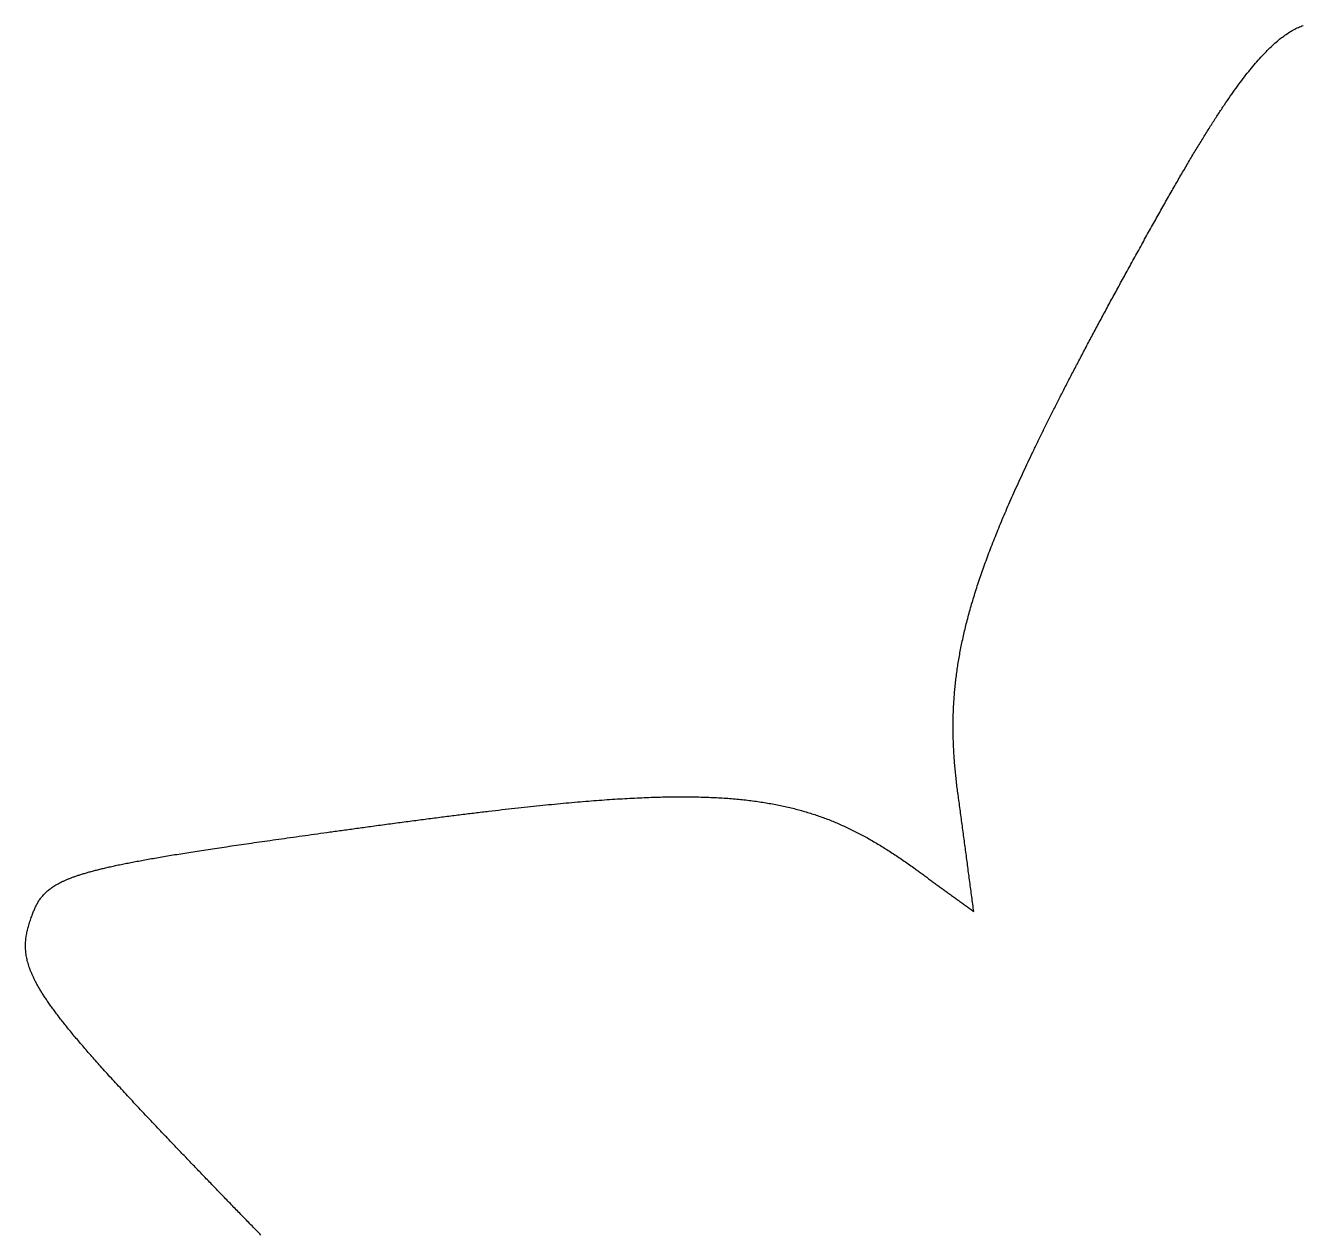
# Model space of a CAD drawing. Extents: x 0.2 to 49.2, y 0.2 to 47.2.
# Drawn here: x 0.2 to 24.72, y 23.95 to 47.12 of the extents above; entities that cross this region are included whole.
import ezdxf

# ---------------------------------------------------------------- set-up
doc = ezdxf.new("R2010")
doc.units = 0
doc.layers.add('Layer_1', color=7, linetype='CONTINUOUS')

msp = doc.modelspace()

# ---------------------------------------------------------------- linework, layer by layer
at = {"layer": 'Layer_1', "color": 7}
msp.add_lwpolyline([(17.300499, 30.909474), (17.318259, 30.896574), (17.336019, 30.883674), (17.353779, 30.870774), (17.371539, 30.857874), (17.389299, 30.844974), (17.407059, 30.832074), (17.424819, 30.819174), (17.442579, 30.806274), (17.460339, 30.793374), (17.478099, 30.780474), (17.495859, 30.767574), (17.513619, 30.754674), (17.531379, 30.741774), (17.549139, 30.728874), (17.566899, 30.715974), (17.584659, 30.703074), (17.602419, 30.690174), (17.620179, 30.677274), (17.637939, 30.664374), (17.655699, 30.651474), (17.673459, 30.638574), (17.691219, 30.625674), (17.708979, 30.612774), (17.726739, 30.599874), (17.744499, 30.586974), (17.762259, 30.574074), (17.780019, 30.561174), (17.797779, 30.548274), (17.815539, 30.535374), (17.833299, 30.522474), (17.851059, 30.509574), (17.868819, 30.496674), (17.886579, 30.483774), (17.904339, 30.470874), (17.922099, 30.457974), (17.939859, 30.445074), (17.957619, 30.432174), (17.975379, 30.419274), (17.993139, 30.406374), (18.010899, 30.393474), (18.028659, 30.380574), (18.046419, 30.367674), (18.064179, 30.354774), (18.081939, 30.341874), (18.099699, 30.328974), (18.117459, 30.316074), (18.135219, 30.303174), (18.152979, 30.290274), (18.170739, 30.277374), (18.188499, 30.264474), (18.206259, 30.251574), (18.224019, 30.238674), (18.241779, 30.225774), (18.259539, 30.212874), (18.277299, 30.199974), (18.295059, 30.187074), (18.312819, 30.174174), (18.330579, 30.161274), (18.348339, 30.148374), (18.366099, 30.135474), (18.383859, 30.122574), (18.401619, 30.109674), (18.419379, 30.096774), (18.437139, 30.083874), (18.432339, 30.119574), (18.427539, 30.155274), (18.422739, 30.190974), (18.417939, 30.226674), (18.413139, 30.262374), (18.408339, 30.298074), (18.403539, 30.333774), (18.398739, 30.369474), (18.393939, 30.405174), (18.389139, 30.440874), (18.384339, 30.476574), (18.379539, 30.512274), (18.374739, 30.547974), (18.369939, 30.583674), (18.365139, 30.619374), (18.360339, 30.655074), (18.355539, 30.690774), (18.350739, 30.726474), (18.345939, 30.762174), (18.341139, 30.797874), (18.336339, 30.833574), (18.331539, 30.869274), (18.326739, 30.904974), (18.321939, 30.940674), (18.317139, 30.976374), (18.312339, 31.012074), (18.307539, 31.047774), (18.302739, 31.083474), (18.297939, 31.119174), (18.293139, 31.154874), (18.288339, 31.190574), (18.283539, 31.226274), (18.278739, 31.261974), (18.273939, 31.297674), (18.269139, 31.333374), (18.264339, 31.369074), (18.259539, 31.404774), (18.254739, 31.440474), (18.249939, 31.476174), (18.245139, 31.511874), (18.240339, 31.547574), (18.235539, 31.583274), (18.230739, 31.618974), (18.225939, 31.654674), (18.221139, 31.690374), (18.216339, 31.726074), (18.211539, 31.761774), (18.206739, 31.797474), (18.201939, 31.833174), (18.197139, 31.868874), (18.192339, 31.904574), (18.187539, 31.940274), (18.182739, 31.975974), (18.177939, 32.011674), (18.173139, 32.047374), (18.168339, 32.083074), (18.163539, 32.118774), (18.158739, 32.154474), (18.153939, 32.190174), (18.149139, 32.225874), (18.144339, 32.261574), (18.139539, 32.297274), (18.134739, 32.332974), (18.129939, 32.368674)], dxfattribs=at)
for points in [[(24.584596, 47.034214), (24.615686, 47.051214), (24.646636, 47.066714), (24.677466, 47.080614)], [(24.677466, 47.080614), (24.708296, 47.094514), (24.739006, 47.106914), (24.769626, 47.117614)], [(24.203526, 46.755814), (24.236066, 46.785214), (24.268376, 46.813014), (24.300486, 46.839314)], [(24.300486, 46.839314), (24.332596, 46.865614), (24.364506, 46.890314), (24.396236, 46.913514)], [(24.396236, 46.913514), (24.427966, 46.936714), (24.459516, 46.958314), (24.490896, 46.978514)], [(24.490896, 46.978514), (24.522286, 46.998614), (24.553516, 47.017214), (24.584596, 47.034214)], [(24.005466, 46.561234), (24.038976, 46.596734), (24.072226, 46.630634), (24.105226, 46.663114)], [(24.105226, 46.663114), (24.138226, 46.695514), (24.170986, 46.726414), (24.203526, 46.755814)], [(23.801051, 46.329964), (23.835701, 46.371564), (23.870051, 46.411664), (23.904116, 46.450184)], [(23.904116, 46.450184), (23.938176, 46.488684), (23.971956, 46.525784), (24.005466, 46.561234)], [(23.589278, 46.062134), (23.625248, 46.109834), (23.660858, 46.155934), (23.696147, 46.200614)], [(23.696147, 46.200614), (23.731437, 46.245214), (23.766397, 46.288414), (23.801051, 46.329964)], [(23.369142, 45.757914), (23.406582, 45.811614), (23.443632, 45.863864), (23.480318, 45.914564)], [(23.480318, 45.914564), (23.516998, 45.965264), (23.553318, 46.014464), (23.589278, 46.062134)], [(23.255623, 45.592204), (23.293863, 45.648904), (23.331703, 45.704184), (23.369142, 45.757914)], [(23.021058, 45.233684), (23.061028, 45.296484), (23.100548, 45.357704), (23.139637, 45.417454)], [(23.139637, 45.417454), (23.178727, 45.477154), (23.217377, 45.535454), (23.255623, 45.592204)], [(22.899761, 45.040924), (22.940661, 45.106624), (22.981091, 45.170934), (23.021058, 45.233684)], [(22.775619, 44.839174), (22.817489, 44.907874), (22.858859, 44.975164), (22.899761, 45.040924)], [(22.518299, 44.408844), (22.562229, 44.483544), (22.605629, 44.556754), (22.648507, 44.628474)], [(22.648507, 44.628474), (22.691387, 44.700174), (22.733747, 44.770434), (22.775619, 44.839174)], [(22.384871, 44.180284), (22.429901, 44.257984), (22.474371, 44.334144), (22.518299, 44.408844)], [(22.248097, 43.942834), (22.294257, 44.023434), (22.339847, 44.102614), (22.384871, 44.180284)], [(22.10785, 43.696504), (22.15519, 43.780104), (22.20193, 43.862204), (22.248097, 43.942834)], [(21.964005, 43.441324), (22.012565, 43.527824), (22.060505, 43.612914), (22.10785, 43.696504)], [(21.816438, 43.177304), (21.866258, 43.266804), (21.915448, 43.354784), (21.964005, 43.441324)], [(21.665021, 42.904464), (21.716151, 42.996864), (21.766614, 43.087824), (21.816438, 43.177304)], [(21.514425, 42.631704), (21.563995, 42.721704), (21.614185, 42.812584), (21.665021, 42.904464)], [(21.367609, 42.364614), (21.415919, 42.452714), (21.464859, 42.541734), (21.514425, 42.631704)], [(21.224538, 42.103104), (21.271608, 42.189404), (21.319298, 42.276524), (21.367609, 42.364614)], [(21.085176, 41.847044), (21.131016, 41.931544), (21.177466, 42.016844), (21.224538, 42.103104)], [(20.949484, 41.596344), (20.994104, 41.679044), (21.039334, 41.762594), (21.085176, 41.847044)], [(20.817428, 41.350884), (20.860848, 41.431884), (20.904858, 41.513664), (20.949484, 41.596344)], [(20.688971, 41.110564), (20.731191, 41.189864), (20.774011, 41.269934), (20.817428, 41.350884)], [(20.564076, 40.875264), (20.605116, 40.952864), (20.646746, 41.031304), (20.688971, 41.110564)], [(20.442706, 40.644884), (20.482576, 40.720884), (20.523036, 40.797664), (20.564076, 40.875264)], [(20.324826, 40.419314), (20.363546, 40.493714), (20.402836, 40.568904), (20.442706, 40.644884)], [(20.210399, 40.198444), (20.247969, 40.271344), (20.286109, 40.344914), (20.324826, 40.419314)], [(19.991756, 39.770374), (20.027076, 39.840274), (20.062946, 39.910834), (20.099387, 39.982174)], [(20.099387, 39.982174), (20.135827, 40.053474), (20.172827, 40.125594), (20.210399, 40.198444)], [(19.887468, 39.562954), (19.921678, 39.631354), (19.956438, 39.700514), (19.991756, 39.770374)], [(19.786487, 39.359804), (19.819597, 39.426804), (19.853257, 39.494534), (19.887468, 39.562954)], [(19.688777, 39.160804), (19.720807, 39.226504), (19.753377, 39.292784), (19.786487, 39.359804)], [(19.594297, 38.965854), (19.625257, 39.030154), (19.656747, 39.095154), (19.688777, 39.160804)], [(19.414897, 38.587664), (19.443747, 38.649464), (19.473117, 38.711824), (19.503017, 38.774844)], [(19.503017, 38.774844), (19.532917, 38.837844), (19.563337, 38.901534), (19.594297, 38.965854)], [(19.329907, 38.404214), (19.357727, 38.464714), (19.386047, 38.525904), (19.414897, 38.587664)], [(19.247997, 38.224374), (19.274787, 38.283774), (19.302087, 38.343674), (19.329907, 38.404214)], [(19.093307, 37.875094), (19.118087, 37.932194), (19.143367, 37.989834), (19.169147, 38.048034)], [(19.169147, 38.048034), (19.194927, 38.106234), (19.221207, 38.165014), (19.247997, 38.224374)], [(19.020447, 37.705444), (19.044237, 37.761444), (19.068527, 37.818004), (19.093307, 37.875094)], [(18.883517, 37.375574), (18.905377, 37.429574), (18.927707, 37.484004), (18.950527, 37.538974)], [(18.950527, 37.538974), (18.973347, 37.593974), (18.996647, 37.649434), (19.020447, 37.705444)], [(18.819377, 37.215144), (18.840287, 37.268144), (18.861667, 37.321614), (18.883517, 37.375574)], [(18.699557, 36.902714), (18.718597, 36.953914), (18.738097, 37.005494), (18.758067, 37.057554)], [(18.758067, 37.057554), (18.778037, 37.109654), (18.798467, 37.162144), (18.819377, 37.215144)], [(18.643807, 36.750514), (18.661937, 36.800814), (18.680517, 36.851554), (18.699557, 36.902714)], [(18.540437, 36.453584), (18.556777, 36.502284), (18.573557, 36.551384), (18.590777, 36.600844)], [(18.590777, 36.600844), (18.608007, 36.650344), (18.625677, 36.700244), (18.643807, 36.750514)], [(18.447667, 36.165894), (18.462257, 36.213094), (18.477287, 36.260694), (18.492747, 36.308644)], [(18.492747, 36.308644), (18.508207, 36.356544), (18.524107, 36.404844), (18.540437, 36.453584)], [(18.405167, 36.025254), (18.418907, 36.071754), (18.433077, 36.118654), (18.447667, 36.165894)], [(18.327747, 35.749794), (18.339817, 35.795094), (18.352297, 35.840694), (18.365207, 35.886584)], [(18.365207, 35.886584), (18.378107, 35.932484), (18.391427, 35.978684), (18.405167, 36.025254)], [(18.260197, 35.481414), (18.270647, 35.525614), (18.281497, 35.570014), (18.292757, 35.614774)], [(18.292757, 35.614774), (18.304017, 35.659474), (18.315677, 35.704474), (18.327747, 35.749794)], [(18.202237, 35.219224), (18.211137, 35.262424), (18.220377, 35.305924), (18.230037, 35.349594)], [(18.230037, 35.349594), (18.239737, 35.393294), (18.249747, 35.437194), (18.260197, 35.481414)], [(18.153567, 34.962374), (18.160967, 35.004774), (18.168647, 35.047374), (18.176757, 35.090184)], [(18.176757, 35.090184), (18.184857, 35.132984), (18.193357, 35.175984), (18.202237, 35.219224)], [(18.113897, 34.709984), (18.119797, 34.751684), (18.126017, 34.793584), (18.132627, 34.835674)], [(18.132627, 34.835674), (18.139227, 34.877774), (18.146217, 34.919974), (18.153567, 34.962374)], [(18.082917, 34.461184), (18.087417, 34.502384), (18.092217, 34.543684), (18.097337, 34.585184)], [(18.097337, 34.585184), (18.102537, 34.626684), (18.108017, 34.668284), (18.113897, 34.709984)], [(18.060357, 34.215114), (18.063457, 34.255914), (18.066857, 34.296814), (18.070607, 34.337864)], [(18.070607, 34.337864), (18.074407, 34.378864), (18.078507, 34.419964), (18.082917, 34.461184)], [(18.045957, 33.970894), (18.047657, 34.011494), (18.049757, 34.052094), (18.052157, 34.092824)], [(18.052157, 34.092824), (18.054557, 34.133524), (18.057257, 34.174224), (18.060357, 34.215114)], [(18.039357, 33.727664), (18.039821, 33.768164), (18.040557, 33.808664), (18.041657, 33.849204)], [(18.041657, 33.849204), (18.042757, 33.889704), (18.044157, 33.930304), (18.045957, 33.970894)], [(18.038899, 33.606144), (18.038741, 33.646644), (18.038892, 33.687144), (18.039357, 33.727664)], [(18.040299, 33.484544), (18.039532, 33.525144), (18.039099, 33.565644), (18.038899, 33.606144)], [(18.043499, 33.362764), (18.042099, 33.403364), (18.041099, 33.443964), (18.040299, 33.484544)], [(18.048499, 33.240674), (18.046499, 33.281474), (18.044899, 33.322174), (18.043499, 33.362764)], [(18.055199, 33.118194), (18.052699, 33.159094), (18.050399, 33.199894), (18.048499, 33.240674)], [(18.063599, 32.995194), (18.060499, 33.036294), (18.057699, 33.077294), (18.055199, 33.118194)], [(18.073679, 32.871564), (18.070079, 32.912864), (18.066679, 32.954064), (18.063599, 32.995194)], [(18.085389, 32.747214), (18.081189, 32.788814), (18.077289, 32.830214), (18.073679, 32.871564)], [(18.098699, 32.622014), (18.093999, 32.663914), (18.089599, 32.705614), (18.085389, 32.747214)], [(18.113559, 32.495874), (18.108359, 32.538074), (18.103389, 32.580174), (18.098699, 32.622014)], [(18.129939, 32.368674), (18.124239, 32.411274), (18.118769, 32.453674), (18.113559, 32.495874)], [(9.853039, 32.096864), (9.932579, 32.104864), (10.011116, 32.113564), (10.088676, 32.121564)], [(10.088676, 32.121564), (10.166236, 32.129564), (10.242817, 32.137164), (10.318441, 32.144564)], [(10.318441, 32.144564), (10.394061, 32.151564), (10.468731, 32.159064), (10.542462, 32.165964)], [(10.542462, 32.165964), (10.616192, 32.172964), (10.68899, 32.179364), (10.760872, 32.185664)], [(10.760872, 32.185664), (10.832752, 32.191664), (10.903722, 32.197964), (10.973799, 32.203764)], [(10.973799, 32.203764), (11.043879, 32.209764), (11.113059, 32.214964), (11.181374, 32.220164)], [(11.181374, 32.220164), (11.249684, 32.225164), (11.317132, 32.230264), (11.383727, 32.234864)], [(11.383727, 32.234864), (11.450317, 32.239864), (11.516069, 32.243864), (11.580989, 32.247864)], [(11.580989, 32.247864), (11.645909, 32.251864), (11.710001, 32.255864), (11.773289, 32.259164)], [(11.773289, 32.259164), (11.836579, 32.262164), (11.89906, 32.266164), (11.960759, 32.269164)], [(11.960759, 32.269164), (12.022459, 32.272164), (12.083374, 32.274164), (12.143528, 32.277164)], [(12.143528, 32.277164), (12.203678, 32.279164), (12.263074, 32.281164), (12.321727, 32.283164)], [(12.321727, 32.283164), (12.380377, 32.285164), (12.438291, 32.286164), (12.495485, 32.287164)], [(12.495485, 32.287164), (12.552675, 32.288164), (12.609155, 32.289164), (12.664934, 32.290164)], [(12.664934, 32.290164), (12.720714, 32.290724), (12.775796, 32.290984), (12.830204, 32.290954)], [(12.830204, 32.290954), (12.884614, 32.290924), (12.938344, 32.290594), (12.991424, 32.289974)], [(12.991424, 32.289974), (13.044504, 32.289344), (13.09693, 32.287974), (13.148725, 32.286974)], [(13.148725, 32.286974), (13.200525, 32.285974), (13.251683, 32.283974), (13.302237, 32.281974)], [(13.302237, 32.281974), (13.352787, 32.279974), (13.402735, 32.277974), (13.452091, 32.275974)], [(13.452091, 32.275974), (13.501451, 32.273974), (13.550211, 32.270974), (13.598417, 32.267974)], [(13.598417, 32.267974), (13.646617, 32.264974), (13.694257, 32.261974), (13.741344, 32.257974)], [(13.741344, 32.257974), (13.788434, 32.253974), (13.834984, 32.249974), (13.881005, 32.246074)], [(13.881005, 32.246074), (13.927025, 32.242074), (13.972525, 32.237074), (14.017528, 32.232374)], [(14.017528, 32.232374), (14.062528, 32.227374), (14.107028, 32.222274), (14.151043, 32.216774)], [(14.151043, 32.216774), (14.195063, 32.210774), (14.238603, 32.205474), (14.281682, 32.199274)], [(14.281682, 32.199274), (14.324762, 32.193274), (14.367392, 32.186674), (14.409575, 32.179974)], [(14.409575, 32.179974), (14.451765, 32.172974), (14.493515, 32.166174), (14.534851, 32.158774)], [(14.534851, 32.158774), (14.576191, 32.151774), (14.617111, 32.143674), (14.657641, 32.135674)], [(14.657641, 32.135674), (14.698171, 32.127674), (14.738311, 32.119274), (14.778076, 32.110574)], [(7.740874, 31.841864), (7.837812, 31.854564), (7.933575, 31.867064), (8.028186, 31.879264)], [(8.028186, 31.879264), (8.122797, 31.891464), (8.216255, 31.903464), (8.308583, 31.915064)], [(8.308583, 31.915064), (8.400911, 31.926764), (8.492107, 31.938164), (8.582195, 31.949364)], [(8.582195, 31.949364), (8.672283, 31.960564), (8.761261, 31.971464), (8.849152, 31.982064)], [(8.849152, 31.982064), (8.937043, 31.992664), (9.023847, 32.003064), (9.109585, 32.013164)], [(9.109585, 32.013164), (9.195323, 32.023264), (9.279995, 32.033064), (9.363623, 32.042664)], [(9.363623, 32.042664), (9.447251, 32.052664), (9.529836, 32.061564), (9.611398, 32.070564)], [(9.611398, 32.070564), (9.69296, 32.079564), (9.7735, 32.088364), (9.853039, 32.096864)], [(14.778076, 32.110574), (14.817846, 32.101574), (14.857236, 32.092874), (14.896285, 32.083574)], [(14.896285, 32.083574), (14.935335, 32.074574), (14.974025, 32.064674), (15.012398, 32.054674)], [(15.012398, 32.054674), (15.050768, 32.044674), (15.088808, 32.034474), (15.126547, 32.023874)], [(15.126547, 32.023874), (15.164287, 32.013274), (15.201717, 32.002374), (15.238862, 31.991074)], [(15.238862, 31.991074), (15.276012, 31.979774), (15.312872, 31.968174), (15.349472, 31.956274)], [(15.349472, 31.956274), (15.386072, 31.944374), (15.422412, 31.932074), (15.458508, 31.919574)], [(15.458508, 31.919574), (15.494608, 31.906974), (15.530458, 31.894074), (15.5661, 31.880874)], [(15.5661, 31.880874), (15.60174, 31.867674), (15.63716, 31.854074), (15.672378, 31.840174)], [(6.058095, 31.613564), (6.140746, 31.624964), (6.224643, 31.636564), (6.309806, 31.648264)], [(6.309806, 31.648264), (6.39497, 31.659964), (6.4814, 31.671864), (6.569116, 31.683864)], [(6.569116, 31.683864), (6.656832, 31.695864), (6.745834, 31.708064), (6.836143, 31.720464)], [(6.836143, 31.720464), (6.940322, 31.734764), (7.043261, 31.748764), (7.144983, 31.762464)], [(7.144983, 31.762464), (7.246704, 31.776264), (7.347208, 31.789764), (7.446516, 31.802964)], [(7.446516, 31.802964), (7.545824, 31.816164), (7.643936, 31.829164), (7.740874, 31.841864)], [(15.672378, 31.840174), (15.707598, 31.826274), (15.742628, 31.812074), (15.777474, 31.797474)], [(15.777474, 31.797474), (15.812324, 31.782874), (15.846994, 31.767974), (15.881516, 31.752774)], [(15.881516, 31.752774), (15.916036, 31.737474), (15.950406, 31.721974), (15.984636, 31.705974)], [(15.984636, 31.705974), (16.018866, 31.690074), (16.052976, 31.673774), (16.086963, 31.657174)], [(16.086963, 31.657174), (16.120953, 31.640574), (16.154833, 31.623674), (16.188628, 31.606374)], [(4.303607, 31.365664), (4.367588, 31.374664), (4.432657, 31.384464), (4.498832, 31.394064)], [(4.498832, 31.394064), (4.565008, 31.404064), (4.632291, 31.413364), (4.7007, 31.423164)], [(4.7007, 31.423164), (4.76911, 31.433164), (4.838647, 31.442864), (4.909331, 31.452964)], [(4.909331, 31.452964), (4.980015, 31.462964), (5.051845, 31.473164), (5.124843, 31.483464)], [(5.124843, 31.483464), (5.197841, 31.493764), (5.272004, 31.504164), (5.347356, 31.514764)], [(5.347356, 31.514764), (5.422707, 31.525364), (5.499245, 31.536064), (5.576989, 31.546864)], [(5.576989, 31.546864), (5.654733, 31.557664), (5.733685, 31.568664), (5.813862, 31.579764)], [(5.813862, 31.579764), (5.89404, 31.590864), (5.975444, 31.602164), (6.058095, 31.613564)], [(16.188628, 31.606374), (16.222418, 31.589074), (16.256128, 31.571474), (16.289761, 31.553474)], [(16.289761, 31.553474), (16.323401, 31.535474), (16.356971, 31.517174), (16.390493, 31.498474)], [(16.390493, 31.498474), (16.424023, 31.479774), (16.457493, 31.460774), (16.490953, 31.441474)], [(16.490953, 31.441474), (16.524413, 31.422074), (16.557843, 31.402374), (16.591272, 31.382374)], [(16.591272, 31.382374), (16.624702, 31.362374), (16.658132, 31.341974), (16.69158, 31.321174)], [(2.825801, 31.135864), (2.871824, 31.143864), (2.918756, 31.151564), (2.966615, 31.159464)], [(2.966615, 31.159464), (3.014474, 31.167464), (3.063262, 31.175464), (3.112997, 31.183564)], [(3.112997, 31.183564), (3.162732, 31.191564), (3.213416, 31.199764), (3.265067, 31.208064)], [(3.265067, 31.208064), (3.316718, 31.216064), (3.369336, 31.224564), (3.422943, 31.232964)], [(3.422943, 31.232964), (3.476549, 31.240964), (3.531144, 31.249864), (3.586745, 31.258364)], [(3.586745, 31.258364), (3.642347, 31.267364), (3.698957, 31.275564), (3.756594, 31.284364)], [(3.756594, 31.284364), (3.814231, 31.293364), (3.872895, 31.301964), (3.932607, 31.310864)], [(3.932607, 31.310864), (3.992319, 31.319864), (4.053078, 31.328864), (4.114905, 31.337964)], [(4.114905, 31.337964), (4.176732, 31.346964), (4.239626, 31.356364), (4.303607, 31.365664)], [(16.69158, 31.321174), (16.72503, 31.300374), (16.7585, 31.279274), (16.792008, 31.257874)], [(16.792008, 31.257874), (16.825518, 31.236474), (16.859068, 31.214574), (16.892686, 31.192474)], [(16.892686, 31.192474), (16.926306, 31.170274), (16.959976, 31.147774), (16.993743, 31.124974)], [(1.526875, 30.871864), (1.55397, 30.878864), (1.581734, 30.886064), (1.610187, 30.893164)], [(1.610187, 30.893164), (1.63864, 30.900164), (1.667783, 30.907364), (1.697634, 30.914464)], [(1.697634, 30.914464), (1.727485, 30.921464), (1.758046, 30.928664), (1.789335, 30.935864)], [(1.789335, 30.935864), (1.820624, 30.942864), (1.852643, 30.950164), (1.88541, 30.957364)], [(1.88541, 30.957364), (1.918177, 30.964364), (1.951694, 30.971764), (1.985978, 30.978964)], [(1.985978, 30.978964), (2.020263, 30.985964), (2.055317, 30.993364), (2.09116, 31.000664)], [(2.09116, 31.000664), (2.127002, 31.007664), (2.163634, 31.015264), (2.201073, 31.022564)], [(2.201073, 31.022564), (2.238513, 31.029564), (2.276761, 31.037264), (2.315838, 31.044664)], [(2.315838, 31.044664), (2.354915, 31.051664), (2.39482, 31.059564), (2.435574, 31.067064)], [(2.435574, 31.067064), (2.476328, 31.074064), (2.51793, 31.082064), (2.5604, 31.089664)], [(2.5604, 31.089664), (2.60287, 31.097664), (2.646209, 31.104864), (2.690436, 31.112564)], [(2.690436, 31.112564), (2.734663, 31.120564), (2.779778, 31.128064), (2.825801, 31.135864)], [(16.993743, 31.124974), (17.027503, 31.102074), (17.061353, 31.078874), (17.095311, 31.055274)], [(17.095311, 31.055274), (17.129271, 31.031674), (17.163331, 31.007774), (17.19752, 30.983474)], [(17.19752, 30.983474), (17.23171, 30.959174), (17.26603, 30.934574), (17.300499, 30.909474)], [(0.849203, 30.630364), (0.863982, 30.638364), (0.879211, 30.645764), (0.894911, 30.653464)], [(0.894911, 30.653464), (0.910611, 30.661464), (0.926781, 30.668664), (0.943441, 30.676264)], [(0.943441, 30.676264), (0.960101, 30.684264), (0.977251, 30.691264), (0.994911, 30.698764)], [(0.994911, 30.698764), (1.012571, 30.705764), (1.030742, 30.713664), (1.049442, 30.720964)], [(1.049442, 30.720964), (1.068142, 30.727964), (1.087372, 30.735664), (1.107153, 30.742964)], [(1.107153, 30.742964), (1.126933, 30.749964), (1.147263, 30.757564), (1.168162, 30.764764)], [(1.168162, 30.764764), (1.189062, 30.771764), (1.210531, 30.779264), (1.23259, 30.786364)], [(1.23259, 30.786364), (1.254649, 30.793364), (1.277298, 30.800764), (1.300556, 30.807864)], [(1.300556, 30.807864), (1.323814, 30.814864), (1.347682, 30.822164), (1.372179, 30.829264)], [(1.372179, 30.829264), (1.396676, 30.836264), (1.421803, 30.843464), (1.447579, 30.850564)], [(1.447579, 30.850564), (1.473355, 30.857564), (1.499781, 30.864764), (1.526875, 30.871864)], [(0.521028, 30.374964), (0.528791, 30.383964), (0.536805, 30.393764), (0.54509, 30.402964)], [(0.54509, 30.402964), (0.553375, 30.411964), (0.561931, 30.421264), (0.570779, 30.430364)], [(0.570779, 30.430364), (0.579627, 30.439364), (0.588765, 30.448264), (0.598215, 30.457164)], [(0.598215, 30.457164), (0.607665, 30.466164), (0.617425, 30.474764), (0.627516, 30.483364)], [(0.627516, 30.483364), (0.637608, 30.492364), (0.64803, 30.500564), (0.658804, 30.509064)], [(0.658804, 30.509064), (0.669577, 30.517064), (0.680701, 30.525864), (0.692196, 30.534264)], [(0.692196, 30.534264), (0.703691, 30.542264), (0.715556, 30.550764), (0.727813, 30.558964)], [(0.727813, 30.558964), (0.740069, 30.566964), (0.752716, 30.575164), (0.765773, 30.583164)], [(0.765773, 30.583164), (0.77883, 30.591164), (0.792298, 30.599064), (0.806197, 30.606964)], [(0.806197, 30.606964), (0.820095, 30.614964), (0.834424, 30.622664), (0.849203, 30.630364)], [(0.372785, 30.124364), (0.377801, 30.135864), (0.382908, 30.147264), (0.388128, 30.158564)], [(0.388128, 30.158564), (0.393348, 30.169864), (0.398679, 30.180964), (0.404142, 30.191864)], [(0.404142, 30.191864), (0.409605, 30.202864), (0.415201, 30.213664), (0.420948, 30.224364)], [(0.420948, 30.224364), (0.426695, 30.235064), (0.432594, 30.245564), (0.438665, 30.255964)], [(0.438665, 30.255964), (0.444736, 30.266364), (0.450978, 30.276664), (0.457412, 30.286764)], [(0.457412, 30.286764), (0.463846, 30.296964), (0.470471, 30.306964), (0.477308, 30.316864)], [(0.477308, 30.316864), (0.484145, 30.326864), (0.491194, 30.336564), (0.498474, 30.346264)], [(0.498474, 30.346264), (0.505754, 30.356264), (0.513265, 30.365464), (0.521028, 30.374964)], [(0.278993, 29.869964), (0.284024, 29.885864), (0.289263, 29.901864), (0.294699, 29.918064)], [(0.294699, 29.918064), (0.300135, 29.934164), (0.305769, 29.950464), (0.311589, 29.966764)], [(0.311589, 29.966764), (0.317408, 29.983164), (0.323414, 29.999664), (0.329594, 30.016264)], [(0.329594, 30.016264), (0.334236, 30.028764), (0.338911, 30.041164), (0.343637, 30.053264)], [(0.343637, 30.053264), (0.348364, 30.065464), (0.353143, 30.077464), (0.357995, 30.089264)], [(0.357995, 30.089264), (0.362846, 30.101164), (0.36777, 30.112864), (0.372785, 30.124364)], [(0.220539, 29.636464), (0.223209, 29.651764), (0.226143, 29.667164), (0.22933, 29.682564)], [(0.22933, 29.682564), (0.232517, 29.697964), (0.235956, 29.713364), (0.239637, 29.728864)], [(0.239637, 29.728864), (0.243318, 29.744364), (0.247241, 29.759864), (0.251395, 29.775464)], [(0.251395, 29.775464), (0.255548, 29.791064), (0.259932, 29.806664), (0.264536, 29.822464)], [(0.264536, 29.822464), (0.269139, 29.838164), (0.273962, 29.854064), (0.278993, 29.869964)], [(0.201673, 29.405764), (0.201426, 29.421364), (0.201498, 29.436764), (0.201879, 29.452264)], [(0.201879, 29.452264), (0.202259, 29.467664), (0.202949, 29.483064), (0.203935, 29.498464)], [(0.203935, 29.498464), (0.204921, 29.513864), (0.206205, 29.529164), (0.207775, 29.544464)], [(0.207775, 29.544464), (0.209345, 29.559764), (0.211201, 29.575064), (0.213332, 29.590464)], [(0.213332, 29.590464), (0.215463, 29.605764), (0.217869, 29.621064), (0.220539, 29.636464)], [(0.203385, 29.358864), (0.202487, 29.374564), (0.20192, 29.390164), (0.201673, 29.405764)], [(0.207081, 29.311464), (0.205511, 29.327364), (0.204282, 29.343164), (0.203385, 29.358864)], [(0.212829, 29.263564), (0.210564, 29.279664), (0.208652, 29.295664), (0.207081, 29.311464)], [(0.220694, 29.214964), (0.217712, 29.231264), (0.215094, 29.247464), (0.212829, 29.263564)], [(0.230744, 29.165564), (0.227022, 29.182164), (0.223676, 29.198564), (0.220694, 29.214964)], [(0.243046, 29.115364), (0.238563, 29.132264), (0.234466, 29.148964), (0.230744, 29.165564)], [(0.257666, 29.064164), (0.252399, 29.081364), (0.247529, 29.098464), (0.243046, 29.115364)], [(0.274671, 29.011964), (0.268598, 29.029564), (0.262933, 29.046964), (0.257666, 29.064164)], [(0.294128, 28.958564), (0.287226, 28.976564), (0.280744, 28.994364), (0.274671, 29.011964)], [(0.316104, 28.903964), (0.308352, 28.922364), (0.30103, 28.940564), (0.294128, 28.958564)], [(0.340665, 28.847964), (0.33204, 28.866864), (0.323856, 28.885464), (0.316104, 28.903964)], [(0.367879, 28.790564), (0.358358, 28.809964), (0.34929, 28.829064), (0.340665, 28.847964)], [(0.397811, 28.731664), (0.387373, 28.751564), (0.377399, 28.771264), (0.367879, 28.790564)], [(0.43053, 28.671064), (0.419152, 28.691564), (0.408249, 28.711764), (0.397811, 28.731664)], [(0.466101, 28.608764), (0.453761, 28.629864), (0.441908, 28.650564), (0.43053, 28.671064)], [(0.504592, 28.544664), (0.491268, 28.566364), (0.478441, 28.587764), (0.466101, 28.608764)], [(0.546069, 28.478564), (0.531738, 28.500964), (0.517916, 28.522964), (0.504592, 28.544664)], [(0.590599, 28.410464), (0.57524, 28.433464), (0.5604, 28.456164), (0.546069, 28.478564)], [(0.63825, 28.340264), (0.621839, 28.364064), (0.605959, 28.387464), (0.590599, 28.410464)], [(0.689086, 28.267864), (0.671602, 28.292364), (0.65466, 28.316564), (0.63825, 28.340264)], [(0.743177, 28.193164), (0.724597, 28.218464), (0.706571, 28.243364), (0.689086, 28.267864)], [(0.800588, 28.116064), (0.78089, 28.142164), (0.761757, 28.167864), (0.743177, 28.193164)], [(0.861385, 28.036464), (0.840547, 28.063464), (0.820285, 28.089964), (0.800588, 28.116064)], [(0.925637, 27.954264), (0.903637, 27.982164), (0.882223, 28.009564), (0.861385, 28.036464)], [(0.993409, 27.869364), (0.970224, 27.898164), (0.947637, 27.926464), (0.925637, 27.954264)], [(1.064769, 27.781664), (1.040377, 27.811364), (1.016594, 27.840664), (0.993409, 27.869364)], [(1.139783, 27.691064), (1.114162, 27.721764), (1.089161, 27.751964), (1.064769, 27.781664)], [(1.218519, 27.597464), (1.191646, 27.629164), (1.165405, 27.660364), (1.139783, 27.691064)], [(1.301042, 27.500764), (1.272895, 27.533564), (1.245391, 27.565764), (1.218519, 27.597464)], [(1.38742, 27.400864), (1.357977, 27.434664), (1.329188, 27.467964), (1.301042, 27.500764)], [(1.47772, 27.297704), (1.446959, 27.332604), (1.416863, 27.367004), (1.38742, 27.400864)], [(1.572008, 27.191164), (1.539907, 27.227264), (1.508481, 27.262764), (1.47772, 27.297704)], [(1.670351, 27.081154), (1.636887, 27.118454), (1.604109, 27.155054), (1.572008, 27.191164)], [(1.772816, 26.967584), (1.737967, 27.006084), (1.703815, 27.043884), (1.670351, 27.081154)], [(1.87947, 26.850334), (1.843213, 26.890034), (1.807666, 26.929134), (1.772816, 26.967584)], [(1.990379, 26.729324), (1.952693, 26.770324), (1.915727, 26.810624), (1.87947, 26.850334)], [(2.10561, 26.604464), (2.066472, 26.646764), (2.028065, 26.688364), (1.990379, 26.729324)], [(2.225231, 26.475644), (2.184619, 26.519244), (2.144749, 26.562144), (2.10561, 26.604464)], [(2.349307, 26.342764), (2.307198, 26.387764), (2.265843, 26.432064), (2.225231, 26.475644)], [(2.477907, 26.205744), (2.434279, 26.252144), (2.391417, 26.297844), (2.349307, 26.342764)], [(2.611095, 26.064474), (2.565926, 26.112274), (2.521534, 26.159374), (2.477907, 26.205744)], [(2.74894, 25.918864), (2.702208, 25.968164), (2.656263, 26.016664), (2.611095, 26.064474)], [(2.891509, 25.768814), (2.843192, 25.819614), (2.795673, 25.869594), (2.74894, 25.918864)], [(3.038867, 25.614224), (2.988942, 25.666524), (2.939826, 25.718044), (2.891509, 25.768814)], [(3.191081, 25.455004), (3.139526, 25.508904), (3.088792, 25.561934), (3.038867, 25.614224)], [(3.34822, 25.291054), (3.295013, 25.346554), (3.242637, 25.401144), (3.191081, 25.455004)], [(3.510348, 25.122274), (3.455466, 25.179374), (3.401427, 25.235604), (3.34822, 25.291054)], [(3.677534, 24.948574), (3.620955, 25.007274), (3.56523, 25.065204), (3.510348, 25.122274)], [(3.849844, 24.769864), (3.791546, 24.830264), (3.734113, 24.889844), (3.677534, 24.948574)], [(4.027344, 24.586024), (3.967305, 24.648124), (3.908142, 24.709434), (3.849844, 24.769864)], [(4.210102, 24.396974), (4.148299, 24.460874), (4.087383, 24.523884), (4.027344, 24.586024)], [(4.385251, 24.216494), (4.327209, 24.276094), (4.268828, 24.336264), (4.210102, 24.396974)], [(4.558364, 24.039314), (4.500996, 24.097814), (4.443293, 24.156884), (4.385251, 24.216494)], [(4.729472, 23.865424), (4.672767, 23.922824), (4.615732, 23.980804), (4.558364, 24.039314)]]:
    msp.add_open_spline(points, degree=3, dxfattribs=at)

doc.saveas('drawing.dxf')
